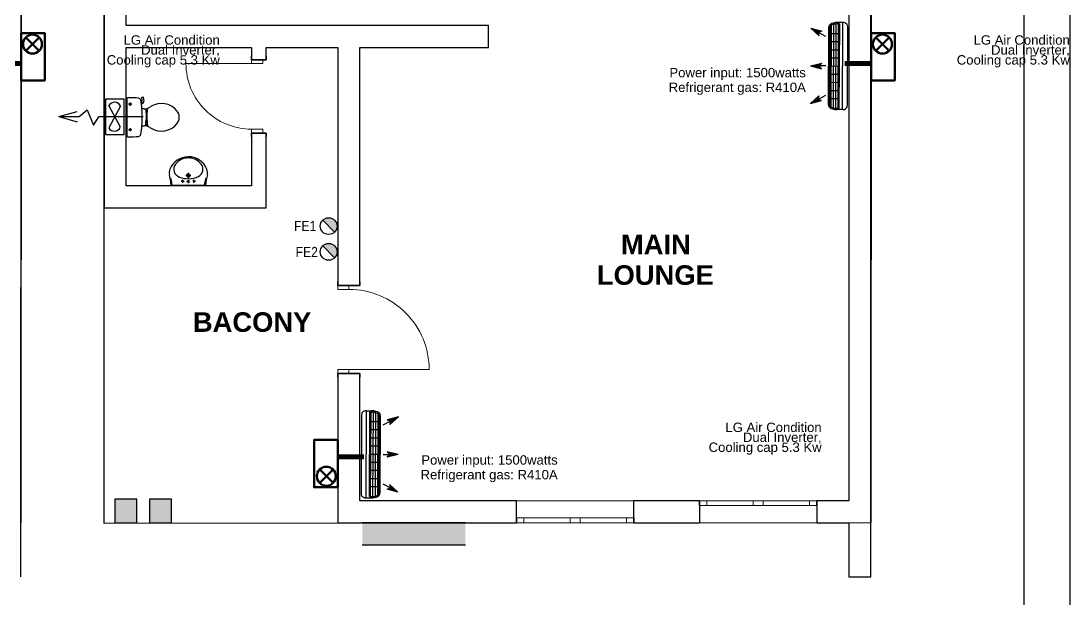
# Model space of a CAD drawing. Header units: inches. Extents: x 23 to 2032867, y 13 to 664695.
# Drawn here: x 639357 to 650078, y 495971 to 501883 of the extents above; entities that cross this region are included whole.
import ezdxf
from ezdxf.enums import TextEntityAlignment as Align

# ---------------------------------------------------------------- set-up
doc = ezdxf.new("R2010")
doc.units = ezdxf.units.IN
doc.header["$MEASUREMENT"] = 0
doc.linetypes.add('DASHED1', pattern=[1, 0.3, -0.4, 0.3])
doc.linetypes.add('Hidden Line', pattern=[391.222223, 282.222223, -109])
for name, color, linetype in [('08-DRAINAGE', 5, 'Continuous'), ('FIRE', 1, 'Continuous'), ('Hvactext', 7, 'Continuous'), ('LIAB', 8, 'Continuous'), ('PLOTYR', 15, 'Continuous')]:
    doc.layers.add(name, color=color, linetype=linetype)
for name, color, linetype, lineweight in [('0Railings', 1, 'Continuous', 18), ('AC', 9, 'Continuous', 15), ('ARCHICAD Doors_Pen_No__27', 7, 'Continuous', 35), ('ARCHICAD Windows_Pen_No__27', 7, 'Continuous', 35), ('BOLD', 7, 'Continuous', 50), ('Building', 8, 'Continuous', 18), ('new light fittings', 6, 'Continuous', 20), ('SOAK WAWAY', 1, 'Continuous', 30), ('Structural - Bearing_Pen_No__27', 7, 'Continuous', 35)]:
    doc.layers.add(name, color=color, linetype=linetype, lineweight=lineweight)
for name, color, linetype, lineweight, true_color in [('Annotation - Text_Pen_No__86', 7, 'Continuous', 20, 0x5555ff), ('ARCHICAD Doors_Pen_No__23', 7, 'Continuous', 20, 0xff6600), ('ARCHICAD Doors_Pen_No__3', 7, 'Continuous', 18, 0xff6600), ('ARCHICAD Windows_Pen_No__23', 7, 'Continuous', 20, 0xff6600), ('ARCHICAD Windows_Pen_No__3', 7, 'Continuous', 18, 0xff6600), ('Structural - Bearing_Pen_No__160', 7, 'Continuous', 20, 0xb4a35c), ('Structural - Bearing_Pen_No__89', 7, 'Continuous', 20, 0x71cebe)]:
    doc.layers.add(name, color=color, linetype=linetype, lineweight=lineweight, true_color=true_color)
doc.styles.add('Arial', font='arial.ttf', dxfattribs={"height": 250})
doc.styles.add('GENERATED_STYLE_2', font='arialbd.ttf')
doc.styles.get("Standard").update_dxf_attribs({"font": 'arial.ttf'})

# ---------------------------------------------------------------- blocks, each defined once
blk = doc.blocks.new('ac1')
at = {"layer": 'BOLD', "color": 6}
for p, q in [((2309094, -76377), (2308957, -76514)), ((2308957, -76377), (2309094, -76514))]:
    blk.add_line(p, q, dxfattribs=at)
blk.add_lwpolyline([(2309139, -76562), (2308655, -76562), (2308655, -76320), (2309139, -76320)], close=True, dxfattribs=at)
blk.add_circle((2309026, -76445), 96.9, dxfattribs=at)
blk = doc.blocks.new('A$C109E561E')
at = {"layer": 'AC', "linetype": 'Continuous', "lineweight": -2}
for points in [[(111, 143), (73, 5), (170, 110), (125, 100), (125, 100)], [(583, 141), (548, 3), (515, 142), (549, 110), (549, 111)], [(987, 138), (1023, 0), (927, 107), (972, 95), (972, 96)]]:
    blk.add_hatch(color=3, dxfattribs=at).paths.add_polyline_path(points)
at = {"layer": 'AC', "color": 3, "linetype": 'Continuous', "lineweight": -2}
for p, q in [((2, 427), (0, 413)), ((0, 413), (0, 345)), ((0, 406), (1100, 401)), ((4, 433), (2, 427)), ((1047, 466), (54, 471)), ((1099, 421), (1097, 428)), ((1100, 408), (1099, 421)), ((1100, 408), (1100, 339)), ((0, 345), (0, 345)), ((7, 290), (13, 267)), ((16, 365), (15, 345)), ((16, 365), (1085, 360)), ((22, 294), (28, 271)), ((1071, 266), (1077, 289)), ((1085, 360), (1085, 339)), ((1086, 262), (1092, 285)), ((1100, 339), (1100, 339)), ((63, 245), (1036, 240)), ((63, 229), (1036, 224)), ((73, 5), (111, 143)), ((111, 143), (126, 100)), ((177, 194), (125, 100)), ((548, 2), (515, 142)), ((515, 142), (549, 111)), ((548, 2), (583, 141)), ((549, 192), (549, 111)), ((583, 141), (549, 111)), ((922, 190), (972, 96)), ((987, 139), (972, 95)), ((1023, 0), (987, 139)), ((73, 5), (170, 110)), ((170, 110), (126, 100)), ((1023, 0), (927, 107)), ((927, 107), (972, 95))]:
    blk.add_line(p, q, dxfattribs=at)
at = {"layer": 'AC', "color": 8, "linetype": 'Continuous', "lineweight": -2}
for p, q in [((16, 350), (1084, 345)), ((17, 320), (1083, 315)), ((23, 290), (1076, 285)), ((138, 244), (139, 365)), ((241, 244), (242, 364)), ((344, 243), (344, 364)), ((447, 243), (447, 363)), ((549, 242), (550, 363)), ((652, 242), (653, 362)), ((755, 241), (756, 362)), ((858, 241), (859, 361)), ((961, 240), (961, 361)), ((33, 260), (1066, 255))]:
    blk.add_line(p, q, dxfattribs=at)
at = {"layer": 'AC', "color": 3, "linetype": 'Continuous', "lineweight": -2}
for centre, radius, start, end in [((54, 419), 51.4, 89.7096, 164.2846), ((1047, 414), 51.4, 15.1345, 89.7096), ((51, 345), 51.4, 179.7096, 179.7096), ((206, 344), 206, 179.7096, 195.1345), ((63, 281), 51.4, 195.1345, 269.7096), ((206, 344), 190, 179.7096, 195.1345), ((63, 281), 36, 195.1345, 269.7096), ((1036, 276), 36, 269.7096, 344.2846), ((894, 340), 190, 344.2846, 359.7096), ((894, 340), 206, 344.2846, 359.7096), ((1036, 276), 51.4, 269.7096, 344.2846)]:
    blk.add_arc(centre, radius, start, end, dxfattribs=at)
blk = doc.blocks.new('ef1')
at = {"layer": 'new light fittings', "linetype": 'Continuous', "lineweight": 30}
for p, q in [((55922, -239719), (55921, -240170)), ((56029, -239951), (55805, -240069)), ((55813, -239951), (56036, -240069)), ((55852, -240290), (56008, -240224)), ((56008, -240224), (55921, -240170)), ((55920, -240372), (55852, -240290)), ((55919, -240579), (55867, -240392)), ((55919, -240579), (55920, -240372)), ((55919, -240579), (55973, -240392))]:
    blk.add_line(p, q, dxfattribs=at)
blk.add_lwpolyline([(56103, -239913), (55740, -239912), (55740, -240103), (56102, -240104)], close=True, dxfattribs=at)
for centre, start, end in [((55840, -240012), 113.6137, 238.8226), ((56002, -240012), 300.8885, 66.0974)]:
    blk.add_arc(centre, 66.5, start, end, dxfattribs=at)

msp = doc.modelspace()

# ---------------------------------------------------------------- hatches: boundary and pattern name
at = {"layer": 'FIRE', "linetype": 'Continuous'}
for points in [[(642501.555, 499871.504, 0.198912367), (642440.748, 499846.316), (642562.363, 499724.701, 0.668178638)], [(642501.502, 499608.117, 0.198912367), (642440.694, 499582.93), (642562.31, 499461.315, 0.668178638)]]:
    msp.add_hatch(color=7, dxfattribs=at).paths.add_polyline_path(points)
at = {"layer": 'Structural - Bearing_Pen_No__160', "linetype": 'Continuous', "lineweight": 25}
for points in [[(640316.786, 496994.058), (640316.786, 496751.113), (640541.786, 496751.113), (640541.786, 496994.058)], [(640670.065, 496994.058), (640670.065, 496751.113), (640895.065, 496751.113), (640895.065, 496994.058)], [(642845.595, 496526.113), (643899.904, 496526.113), (643899.904, 496751.113), (642845.595, 496751.113)]]:
    msp.add_hatch(color=8, dxfattribs=at).paths.add_polyline_path(points)

# ---------------------------------------------------------------- linework, layer by layer
at = {"layer": '0Railings', "color": 7, "linetype": 'Continuous', "lineweight": 5, "const_width": 50}
for points in [[(639089.647, 501448.79), (639357.647, 501448.79)], [(647776.665, 501448.79), (648044.665, 501448.79)], [(642862.775, 497424.358), (642594.775, 497424.358)]]:
    msp.add_lwpolyline(points, dxfattribs=at)
at = {"layer": 'ARCHICAD Doors_Pen_No__23', "color": 8, "linetype": 'Continuous'}
for p, q in [((641713.315, 501487.196), (641713.315, 501447.196)), ((641828.315, 501487.196), (641713.315, 501487.196)), ((641713.315, 501447.196), (641828.315, 501447.196)), ((641828.315, 501447.196), (641828.315, 501487.196)), ((641828.315, 500777.196), (641713.315, 500777.196)), ((641713.315, 500777.196), (641713.315, 500737.196)), ((641713.315, 500737.196), (641828.315, 500737.196)), ((641828.315, 500737.196), (641828.315, 500777.196)), ((642593.672, 499177.501), (642593.672, 499137.501)), ((642708.672, 499177.501), (642593.672, 499177.501)), ((642593.672, 499137.501), (642708.672, 499137.501)), ((642708.672, 499137.501), (642708.672, 499177.501)), ((642708.672, 498317.501), (642593.672, 498317.501)), ((642593.672, 498317.501), (642593.672, 498277.501)), ((642593.672, 498277.501), (642708.672, 498277.501)), ((642708.672, 498277.501), (642708.672, 498317.501))]:
    msp.add_line(p, q, dxfattribs=at)
at = {"layer": 'ARCHICAD Doors_Pen_No__27', "color": 8, "linetype": 'Continuous'}
for p, q in [((641713.315, 501487.196), (641713.315, 501524.196)), ((641713.315, 501487.196), (641828.315, 501487.196)), ((641828.315, 501487.196), (641863.315, 501487.196)), ((641863.315, 501487.196), (641863.315, 501524.196)), ((641713.315, 500737.196), (641828.315, 500737.196)), ((641713.315, 500737.196), (641713.315, 500700.196)), ((641828.315, 500737.196), (641863.315, 500737.196)), ((641863.315, 500737.196), (641863.315, 500700.196)), ((642593.672, 499177.501), (642593.672, 499214.501)), ((642818.672, 499177.501), (642818.672, 499214.501)), ((642593.672, 499177.501), (642708.672, 499177.501)), ((642708.672, 499177.501), (642818.672, 499177.501)), ((642593.672, 498277.501), (642708.672, 498277.501)), ((642593.672, 498277.501), (642593.672, 498240.501)), ((642708.672, 498277.501), (642818.672, 498277.501)), ((642818.672, 498277.501), (642818.672, 498240.501))]:
    msp.add_line(p, q, dxfattribs=at)
at = {"layer": 'ARCHICAD Doors_Pen_No__3', "color": 8, "linetype": 'Continuous'}
for p, q in [((641713.315, 501447.196), (641043.315, 501447.196)), ((642708.672, 498317.501), (643528.672, 498317.501))]:
    msp.add_line(p, q, dxfattribs=at)
for centre, major_axis, start_param, end_param in [((641713.315, 501447.196), (473.762, 473.762), 2.35619449, 3.926990817), ((642708.672, 498317.501), (-579.828, 579.828), 3.926990817, 5.497787144)]:
    msp.add_ellipse(centre, major_axis=major_axis, ratio=1, start_param=start_param, end_param=end_param, dxfattribs=at)
at = {"layer": 'ARCHICAD Windows_Pen_No__23', "color": 8, "linetype": 'Continuous'}
for p, q in [((646290.635, 496976.113), (646365.635, 496976.113)), ((646365.635, 496976.113), (646365.635, 496926.113)), ((646840.635, 496926.113), (646840.635, 496976.113)), ((646840.635, 496976.113), (646890.635, 496976.113)), ((646890.635, 496976.113), (646940.635, 496976.113)), ((646940.635, 496976.113), (646940.635, 496926.113)), ((647415.635, 496926.113), (647415.635, 496976.113)), ((647415.635, 496976.113), (647490.635, 496976.113)), ((646365.635, 496926.113), (646290.635, 496926.113)), ((646890.635, 496926.113), (646840.635, 496926.113)), ((646940.635, 496926.113), (646890.635, 496926.113)), ((647490.635, 496926.113), (647415.635, 496926.113)), ((644420.663, 496801.113), (644495.663, 496801.113)), ((644495.663, 496751.113), (644420.663, 496751.113)), ((644495.663, 496801.113), (644495.663, 496751.113)), ((644970.663, 496751.113), (644970.663, 496801.113)), ((644970.663, 496801.113), (645020.663, 496801.113)), ((645020.663, 496751.113), (644970.663, 496751.113)), ((645020.663, 496801.113), (645070.663, 496801.113)), ((645070.663, 496751.113), (645020.663, 496751.113)), ((645070.663, 496801.113), (645070.663, 496751.113)), ((645545.663, 496751.113), (645545.663, 496801.113)), ((645545.663, 496801.113), (645620.663, 496801.113)), ((645620.663, 496751.113), (645545.663, 496751.113))]:
    msp.add_line(p, q, dxfattribs=at)
at = {"layer": 'ARCHICAD Windows_Pen_No__27', "color": 8, "linetype": 'Continuous'}
for p, q in [((646290.635, 496976.113), (646290.635, 496926.113)), ((647490.635, 496976.113), (647490.635, 496926.113)), ((644420.663, 496751.113), (644420.663, 496801.113)), ((645620.663, 496751.113), (645620.663, 496801.113))]:
    msp.add_line(p, q, dxfattribs=at)
at = {"layer": 'ARCHICAD Windows_Pen_No__3', "color": 8, "linetype": 'Continuous'}
for p, q in [((645620.663, 496976.113), (644420.663, 496976.113)), ((646290.635, 496976.113), (647490.635, 496976.113)), ((646365.635, 496976.113), (646840.635, 496976.113)), ((646940.635, 496976.113), (647415.635, 496976.113)), ((646840.635, 496926.113), (646365.635, 496926.113)), ((647415.635, 496926.113), (646940.635, 496926.113)), ((645620.663, 496751.113), (644420.663, 496751.113)), ((644495.663, 496801.113), (644970.663, 496801.113)), ((644970.663, 496751.113), (644495.663, 496751.113)), ((645070.663, 496801.113), (645545.663, 496801.113)), ((645545.663, 496751.113), (645070.663, 496751.113)), ((646290.635, 496751.113), (647490.635, 496751.113))]:
    msp.add_line(p, q, dxfattribs=at)
at = {"layer": 'Building', "linetype": 'Continuous', "lineweight": 30, "ltscale": 1000}
for p, q in [((640437.423, 501091.388), (640437.423, 500704.608)), ((640590.895, 501062.2), (640582.931, 501060.524)), ((640586.756, 501037.125), (640598.035, 501040.344)), ((640595.173, 501039.527), (640590.004, 501062.013)), ((640597.02, 501070.805), (640593.331, 501099.91)), ((640596.139, 501104.15), (640601.025, 501105.527)), ((640605.935, 501102.351), (640611.957, 501061.949)), ((640616.947, 500984.402), (640593.163, 500984.402)), ((640632.292, 500976.628), (640632.292, 500942.544)), ((640647.457, 500976.628), (640632.292, 500976.628)), ((640632.292, 500950.336), (640645.315, 500950.336)), ((640632.292, 500942.544), (640644.866, 500942.544)), ((640636.42, 500942.544), (640636.42, 500925.542)), ((640636.42, 500925.542), (640640.16, 500925.542)), ((640640.16, 500870.455), (640640.16, 500925.542)), ((640593.163, 500811.595), (640616.947, 500811.595)), ((640632.292, 500819.369), (640632.292, 500853.453)), ((640632.292, 500853.453), (640645.722, 500853.453)), ((640632.292, 500845.66), (640646.322, 500845.66)), ((640648.975, 500819.369), (640632.292, 500819.369)), ((640636.42, 500853.453), (640636.42, 500870.455)), ((640636.42, 500870.455), (640640.16, 500870.455)), ((640891.755, 500202.513), (641243.528, 500202.513)), ((640891.755, 500202.513, -1683.122), (641243.528, 500202.513, -1683.122)), ((640901.869, 500202.513), (640899.994, 500224.86)), ((640901.869, 500202.513, -1683.122), (640899.994, 500224.86, -1683.122)), ((641233.414, 500202.513), (641235.29, 500224.86)), ((641233.414, 500202.513, -1683.122), (641235.29, 500224.86, -1683.122))]:
    msp.add_line(p, q, dxfattribs=at)
at = {"layer": 'Building', "linetype": 'Continuous', "lineweight": 30, "ltscale": 50}
for p, q in [((640488.36, 501032.804), (640456.616, 501032.804)), ((640472.488, 501048.676), (640472.488, 501016.932)), ((640488.497, 500770.985), (640456.479, 500770.985)), ((640472.488, 500786.994), (640472.488, 500754.976)), ((641093.99, 500303.395), (641041.293, 500303.395)), ((641093.99, 500303.395, -1683.122), (641041.293, 500303.395, -1683.122)), ((641067.642, 500276.13), (641067.642, 500330.331)), ((641067.642, 500276.13, -1683.122), (641067.642, 500330.331, -1683.122))]:
    msp.add_line(p, q, dxfattribs=at)
at = {"layer": 'Building', "linetype": 'Continuous', "ltscale": 200}
for p, q in [((640431.09, 500891.665), (640443.757, 500904.332)), ((640443.757, 500904.332), (640431.09, 500904.332)), ((640431.09, 500904.332), (640443.757, 500891.665)), ((640443.757, 500891.665), (640431.09, 500891.665))]:
    msp.add_line(p, q, dxfattribs=at)
at = {"layer": 'Building', "linetype": 'DASHED1', "lineweight": 30, "ltscale": 50}
for p, q in [((641011.538, 500229.155), (641011.538, 500264.08)), ((641011.538, 500229.155, -1683.122), (641011.538, 500264.08, -1683.122)), ((641067.642, 500224.743), (641067.642, 500259.668)), ((641067.642, 500224.743, -1683.122), (641067.642, 500259.668, -1683.122)), ((641123.746, 500229.155), (641123.746, 500264.08)), ((641123.746, 500229.155, -1683.122), (641123.746, 500264.08, -1683.122)), ((640993.847, 500246.198), (641029.228, 500246.198)), ((640993.847, 500246.198, -1683.122), (641029.228, 500246.198, -1683.122)), ((641049.951, 500241.786), (641085.332, 500241.786)), ((641049.951, 500241.786, -1683.122), (641085.332, 500241.786, -1683.122)), ((641141.436, 500246.198), (641106.055, 500246.198)), ((641141.436, 500246.198, -1683.122), (641106.055, 500246.198, -1683.122))]:
    msp.add_line(p, q, dxfattribs=at)
at = {"layer": 'Building', "linetype": 'Continuous', "lineweight": 30, "ltscale": 200}
for p, q in [((641072.202, 500197.953), (641063.082, 500207.073)), ((641063.082, 500207.073), (641063.082, 500197.953)), ((641063.082, 500197.953), (641072.202, 500207.073)), ((641072.202, 500197.953, -1683.122), (641063.082, 500207.073, -1683.122)), ((641063.082, 500207.073, -1683.122), (641063.082, 500197.953, -1683.122)), ((641063.082, 500197.953, -1683.122), (641072.202, 500207.073, -1683.122)), ((641072.202, 500207.073), (641072.202, 500197.953)), ((641072.202, 500207.073, -1683.122), (641072.202, 500197.953, -1683.122))]:
    msp.add_line(p, q, dxfattribs=at)
at = {"layer": 'Building', "linetype": 'Continuous', "lineweight": 30, "ltscale": 50}
for centre in [(640472.488, 501032.804), (640472.488, 500770.985)]:
    msp.add_circle(centre, 9.351, dxfattribs=at)
at = {"layer": 'Building', "linetype": 'DASHED1', "lineweight": 30, "ltscale": 50}
for centre in [(641011.538, 500246.198), (641011.538, 500246.198, -1683.122), (641123.746, 500246.198), (641123.746, 500246.198, -1683.122), (641067.642, 500241.786), (641067.642, 500241.786, -1683.122)]:
    msp.add_circle(centre, 9.504, dxfattribs=at)
at = {"layer": 'Building', "linetype": 'Continuous', "lineweight": 30, "ltscale": 1000}
for centre, radius in [((641067.642, 500303.395), 18.608), ((641067.642, 500303.395, -1683.122), 18.608), ((641067.642, 500303.395), 10.99), ((641067.642, 500303.395, -1683.122), 10.99)]:
    msp.add_circle(centre, radius, dxfattribs=at)
for centre, radius, start, end in [((640458.351, 501064.823), 33.819, 88.9808265, 128.2302081), ((640458.952, 500202.53), 896.106, 83.6508475, 90), ((640555.162, 501067.182), 26.118, 10.7270761, 83.6508475), ((639662.096, 500897.998), 935.068, 5.3019114, 10.7270761), ((640589.29, 501069.825), 7.792, 281.8886154, 7.22379), ((640597.196, 501100.4), 3.896, 105.7397884, 187.2238087), ((640592.69, 501059.077), 19.481, 285.9271971, 8.4778948), ((640602.082, 501101.777), 3.896, 8.4778948, 105.7397884), ((640868.238, 500710.202), 350.65, 121.0923054, 123.8429316), ((640792.798, 500835.299), 204.567, 39.1208282, 121.0923054), ((639664.036, 500898.178), 933.119, 354.6980974, 5.3019114), ((640616.947, 501084.968), 100.566, 270.0000019, 303.8429404), ((641365.331, 500904.922), 721.447, 174.3005444, 186.9358206), ((640662.958, 500975.022), 15.584, 127.7817379, 174.3005444), ((640869.892, 500897.998), 105.195, 320.8791806, 39.1208282), ((639662.096, 500897.998), 935.068, 349.2903908, 354.6980974), ((640616.947, 500711.029), 100.566, 56.1570684, 90), ((640664.634, 500819.684), 15.584, 186.9358105, 232.5800181), ((640868.238, 501085.794), 350.65, 236.1570702, 238.9077103), ((640792.798, 500960.698), 204.567, 238.9077103, 320.8791806), ((640458.351, 500731.174), 33.819, 231.7697938, 271.0191617), ((640458.952, 501593.467), 896.106, 270.0000019, 276.330877), ((640554.845, 500729.157), 26.494, 276.330877, 349.2903908), ((641067.646, 500291.267), 203.147, 22.4424723, 158.1531127), ((641067.646, 500291.267, -1683.122), 203.147, 22.4424723, 158.1531127), ((641067.642, 500314.385), 168.347, 38.53754, 141.4625075), ((641067.642, 500314.385, -1683.122), 168.347, 38.53754, 141.4625075), ((640975.875, 500329.073), 103.901, 157.5093438, 189.5474663), ((640975.875, 500329.073, -1683.122), 103.901, 157.5093438, 189.5474663), ((640993.38, 500318.505), 124.156, 155.8931025, 156.0931451), ((640993.38, 500318.505, -1683.122), 124.156, 155.8931025, 156.0931451), ((641001.573, 500367.418), 83.628, 141.6817737, 253.2461383), ((641001.573, 500367.418, -1683.122), 83.628, 141.6817737, 253.2461383), ((641134.666, 500367.77), 82.661, 295.2174734, 38.537704), ((641134.666, 500367.77, -1683.122), 82.661, 295.2174734, 38.537704), ((641159.409, 500329.073), 103.901, 350.4525984, 22.4906661), ((641159.409, 500329.073, -1683.122), 103.901, 350.4525984, 22.4906661), ((640309.505, 500161.026), 583.726, 4.075602, 14.9730049), ((640309.505, 500161.026, -1683.122), 583.726, 4.075602, 14.9730049), ((640796.093, 500224.86), 103.901, 0.0000006, 30.0992783), ((640796.093, 500224.86, -1683.122), 103.901, 0.0000006, 30.0992783), ((641067.289, 500507.745), 238.006, 247.8276538, 295.5349405), ((641067.289, 500507.745, -1683.122), 238.006, 247.8276538, 295.5349405), ((641339.191, 500224.86), 103.901, 149.9007316, 180.0000094), ((641339.191, 500224.86, -1683.122), 103.901, 149.9007316, 180.0000094), ((641825.778, 500161.026), 583.726, 165.0270052, 175.9244355), ((641825.778, 500161.026, -1683.122), 583.726, 165.0270052, 175.9244355)]:
    msp.add_arc(centre, radius, start, end, dxfattribs=at)
at = {"layer": 'FIRE'}
for p, q in [((642562.329, 499724.667), (642440.675, 499846.244)), ((642562.275, 499461.281), (642440.622, 499582.858))]:
    msp.add_line(p, q, dxfattribs=at)
for centre in [(642501.502, 499785.455), (642501.502, 499522.122)]:
    msp.add_circle(centre, 85.995, dxfattribs=at)
at = {"layer": 'LIAB', "color": 7, "linetype": 'Continuous', "ltscale": 256.031999}
msp.add_line((649608.926, 487230.637), (649608.926, 513236.592), dxfattribs=at)
at = {"layer": 'PLOTYR', "color": 1, "linetype": 'Continuous', "ltscale": 250}
msp.add_line((650078.348, 486761.215), (650078.348, 513706.014), dxfattribs=at)
at = {"layer": 'Structural - Bearing_Pen_No__27', "color": 8, "linetype": 'Continuous', "lineweight": 25}
for p, q in [((640206.09, 502900.922), (640206.09, 499972.953)), ((640431.09, 501835.711), (640431.09, 502900.922)), ((639356.822, 496199.484), (639357.774, 502331.61)), ((647818.84, 502331.611), (647818.84, 496976.113)), ((648043.84, 496199.484), (648043.84, 502331.611)), ((644136.835, 501835.711), (640431.09, 501835.711)), ((644136.835, 501610.711), (644136.835, 501835.711)), ((640431.09, 501610.711), (641713.315, 501610.711)), ((640431.09, 500197.953), (640431.09, 501610.711)), ((641713.315, 501610.711), (641713.315, 501487.196)), ((641863.315, 501610.711), (642593.672, 501610.711)), ((641863.315, 501487.196), (641863.315, 501610.711)), ((642593.672, 501610.711), (642593.672, 499177.501)), ((642818.672, 499177.501), (642818.672, 501610.711)), ((642818.672, 501610.711), (644136.835, 501610.711)), ((641713.315, 501487.196), (641713.315, 501524.196)), ((641713.315, 501487.196), (641828.315, 501487.196)), ((641828.315, 501487.196), (641863.315, 501487.196)), ((641863.315, 501487.196), (641863.315, 501524.196)), ((641713.315, 500737.196), (641713.315, 500700.196)), ((641713.315, 500737.196), (641828.315, 500737.196)), ((641713.315, 500737.196), (641713.315, 500197.953)), ((641828.315, 500737.196), (641863.315, 500737.196)), ((641863.315, 500737.196), (641863.315, 500700.196)), ((641863.315, 499972.953), (641863.315, 500737.196)), ((641713.315, 500197.953), (640431.09, 500197.953)), ((640206.09, 499972.953), (641863.315, 499972.953)), ((642593.672, 499177.501), (642593.672, 499214.501)), ((642818.672, 499177.501), (642818.672, 499214.501)), ((642593.672, 499177.501), (642708.672, 499177.501)), ((642708.672, 499177.501), (642818.672, 499177.501)), ((642593.672, 498277.501), (642593.672, 498240.501)), ((642593.672, 498277.501), (642708.672, 498277.501)), ((642593.672, 498277.501), (642593.672, 496751.113)), ((642708.672, 498277.501), (642818.672, 498277.501)), ((642818.672, 498277.501), (642818.672, 498240.501)), ((642818.672, 496976.113), (642818.672, 498277.501)), ((640541.786, 496994.058), (640316.786, 496994.058)), ((640316.786, 496994.058), (640316.786, 496751.113)), ((640541.786, 496751.113), (640541.786, 496994.058)), ((640895.065, 496994.058), (640670.065, 496994.058)), ((640670.065, 496994.058), (640670.065, 496751.113)), ((640895.065, 496751.113), (640895.065, 496994.058)), ((644420.663, 496976.113), (642818.672, 496976.113)), ((644420.663, 496801.113), (644420.663, 496976.113)), ((645620.663, 496801.113), (645620.663, 496976.113)), ((646290.635, 496976.113), (645620.663, 496976.113)), ((646290.635, 496976.113), (646290.635, 496926.113)), ((647490.635, 496976.113), (647490.635, 496926.113)), ((647818.84, 496976.113), (647490.635, 496976.113)), ((646290.635, 496926.113), (646290.635, 496751.113)), ((647490.635, 496926.113), (647490.635, 496751.113)), ((640316.786, 496751.113), (640541.786, 496751.113)), ((640670.065, 496751.113), (640895.065, 496751.113)), ((642593.672, 496751.113), (644420.663, 496751.113)), ((643899.904, 496751.113), (642845.595, 496751.113)), ((644420.663, 496751.113), (644420.663, 496801.113)), ((645620.663, 496751.113), (645620.663, 496801.113)), ((645620.663, 496751.113), (646290.635, 496751.113)), ((647490.635, 496751.113), (647818.84, 496751.113)), ((647818.84, 496751.113), (647818.84, 496199.484)), ((642845.595, 496526.113), (643899.904, 496526.113)), ((647818.84, 496199.484), (648043.84, 496199.484))]:
    msp.add_line(p, q, dxfattribs=at)
at = {"layer": 'Structural - Bearing_Pen_No__89', "color": 8, "linetype": 'Continuous', "lineweight": 25}
for p, q in [((639358.84, 509201.113), (639356.822, 496751.113)), ((648045.857, 509201.113), (648043.84, 496751.113)), ((640206.09, 496743.727), (640206.09, 504235.355)), ((648043.84, 496751.113), (640206.09, 496743.727))]:
    msp.add_line(p, q, dxfattribs=at)

# ---------------------------------------------------------------- block references
at = {"xscale": -1}
for p, rotation in [((715919.647, -1807379.546), 270), ((724606.665, -1807379.546), 270), ((566032.775, 2806252.693), 90)]:
    msp.add_blockref('ac1', p, dxfattribs=dict(at, rotation=rotation))
at = {"layer": '08-DRAINAGE', "rotation": 270}
msp.add_blockref('ef1', (880323.574, 556825.026), dxfattribs=at)
at = {"layer": 'SOAK WAWAY', "xscale": 0.81, "yscale": 0.81, "zscale": 0.81}
for p, rotation in [((647425.657, 501867.597), 270), ((643213.784, 497005.551), 90)]:
    msp.add_blockref('A$C109E561E', p, dxfattribs=dict(at, rotation=rotation))

# ---------------------------------------------------------------- texts
at = {"layer": 'Annotation - Text_Pen_No__86', "color": 8, "linetype": 'Hidden Line', "lineweight": 25, "style": 'GENERATED_STYLE_2'}
for s, p in [('MAIN', (645488.419, 499497.886)), ('LOUNGE', (645242.716, 499184.984)), ('BACONY', (641113.972, 498703.721))]:
    msp.add_text(s, height=200, dxfattribs=at).set_placement(p)
at = {"layer": 'FIRE', "color": 7, "width": 0.85}
for s, p in [('FE1', (642261.317, 499702.297)), ('FE2', (642278.221, 499437.076))]:
    msp.add_text(s, height=104.1863, dxfattribs=at).set_placement(p, align=Align.BOTTOM_CENTER)
at = {"layer": 'Hvactext', "color": 7, "char_height": 96, "width": 4088.81303, "attachment_point": 3, "line_spacing_factor": 0.636364, "style": 'Arial'}
for s, insert in [('LG Air Condition\\PDual Inverter, \\PCooling cap 5.3 Kw', (641389.185, 501736.878)), ('LG Air Condition\\PDual Inverter, \\PCooling cap 5.3 Kw', (650076.202, 501736.878)), ('Power input: 1500watts', (647378.203, 501403.047)), ('Refrigerant gas: R410A', (647378.203, 501252.87)), ('LG Air Condition\\PDual Inverter, \\PCooling cap 5.3 Kw', (647540.201, 497775.366)), ('Power input: 1500watts', (644842.201, 497441.535)), ('Refrigerant gas: R410A', (644842.201, 497291.358))]:
    msp.add_mtext(s, dxfattribs=dict(at, insert=insert))

doc.saveas('drawing.dxf')
